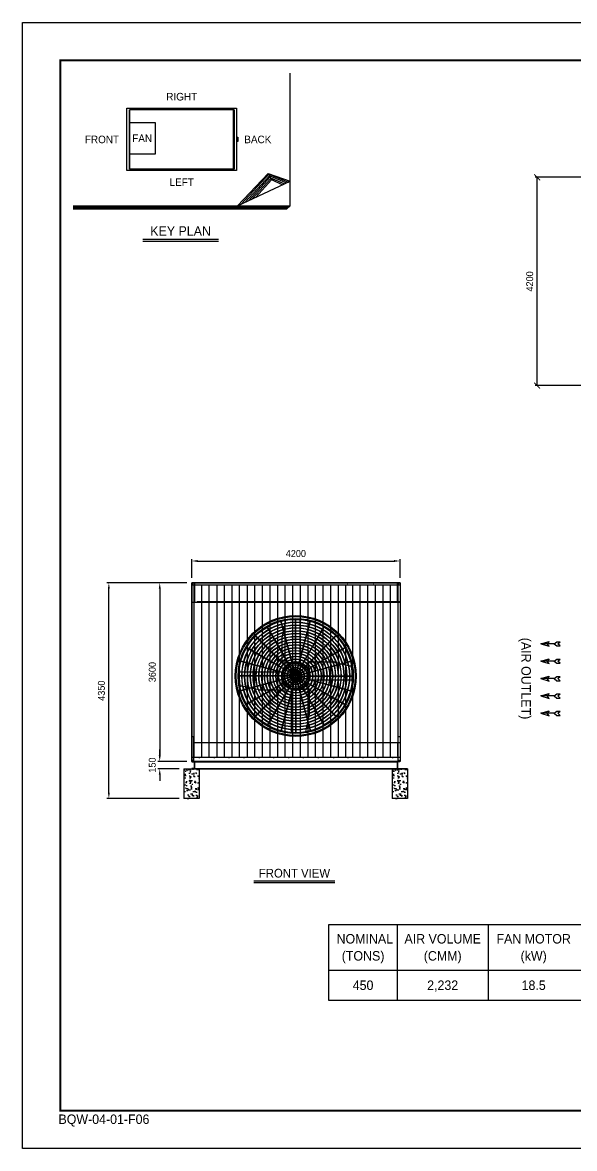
# Model space of a CAD drawing. Header units: millimetres. Extents: x 2408 to 34521, y 2746 to 25454.
# Drawn here: x 2408 to 13538, y 2746 to 25454 of the extents above; entities that cross this region are included whole.
import ezdxf
from ezdxf.enums import TextEntityAlignment as Align

# ---------------------------------------------------------------- set-up
doc = ezdxf.new("R2010")
doc.units = ezdxf.units.MM
doc.linetypes.add('CENTER', pattern=[2, 1.25, -0.25, 0.25, -0.25])
doc.linetypes.add('HIDDEN', pattern=[0.375, 0.25, -0.125])
for name, color, linetype in [('center', 1, 'CENTER'), ('LINE', 7, 'Continuous'), ('냉각탑', 4, 'Continuous'), ('냉각탑_box', 1, 'Continuous'), ('냉각탑_dim', 1, 'Continuous'), ('냉각탑_form', 1, 'Continuous'), ('냉각탑_text', 3, 'Continuous'), ('냉각탑_찬넬방진', 1, 'Continuous'), ('숨은선', 5, 'HIDDEN')]:
    doc.layers.add(name, color=color, linetype=linetype)
doc.styles.add('HY울릉도L', font='')
doc.styles.add('돋움', font='Dotum.ttf')
doc.styles.get('HY울릉도L').set_extended_font_data('HY울릉도L')
doc.dimstyles.new('성지DIM', dxfattribs={"dimtxt": 3.5, "dimasz": 3, "dimexe": 1, "dimexo": 2.5, "dimgap": 2, "dimtad": 1, "dimdec": 0, "dimzin": 3, "dimdsep": 46, "dimtxsty": 'HY울릉도L', "dimblk": 'ARCHTICK', "dimcen": -2, "dimclrd": 256, "dimclre": 256, "dimclrt": 7, "dimadec": 0, "dimazin": 0, "dimtfac": 1, "dimtdec": 0, "dimtofl": 0, "dimtmove": 0, "dimatfit": 3, "dimfxl": 1, "dimtolj": 1, "dimtzin": 0, "dimlwe": -1, "dimarcsym": 0})

# ---------------------------------------------------------------- blocks, each defined once
blk = doc.blocks.new('냉각탑form')
at = {"layer": 'Defpoints'}
blk.add_lwpolyline([(0, 297.07), (420.1, 297.07), (420.1, 0), (0, 0)], close=True, dxfattribs=at)
at = {"layer": '냉각탑_form', "const_width": 0.5}
blk.add_lwpolyline([(10, 287.07), (10, 10), (410.1, 10), (410.1, 287.07)], close=True, dxfattribs=at)
at = {"layer": '냉각탑_form', "style": '돋움'}
blk.add_text('BQW-04-01-F06', height=2.5006, dxfattribs=at).set_placement((9.48, 6.47))
blk = doc.blocks.new('화살표 IN OUT')
at = {"layer": '냉각탑_dim'}
for p, q in [((-323, 43), (-384, 43)), ((-343, 0), (-384, 43)), ((-384, -43), (-343, 0)), ((-266, 0), (-323, 43)), ((-266, 0), (-323, -43)), ((-266, 0), (0, 0)), ((-163, 50), (-122, 0)), ((0, 0), (-163, 50)), ((-163, -50), (-122, 0)), ((0, 0), (-163, -50)), ((-323, -43), (-384, -43))]:
    blk.add_line(p, q, dxfattribs=at)
blk = doc.blocks.new('*D269')
at = {"layer": 'Defpoints', "color": 0, "transparency": 16777216}
for p in [(5820, 14154), (5175, 10554), (5820, 10554)]:
    blk.add_point(p, dxfattribs=at)
at = {"layer": '냉각탑_dim', "transparency": 16777216}
for p, q in [((5720, 14154), (5135, 14154)), ((5720, 10554), (5135, 10554))]:
    blk.add_line(p, q, dxfattribs=at)
at = {"layer": '냉각탑_dim', "lineweight": -2, "transparency": 16777216}
blk.add_line((5175, 14034), (5175, 10674), dxfattribs=at)
at = {"layer": '냉각탑_dim', "transparency": 16777216}
for points in [[(5155, 14034), (5195, 14034), (5175, 14154)], [(5155, 10674), (5195, 10674), (5175, 10554)]]:
    blk.add_solid(points, dxfattribs=at)
at = {"layer": '냉각탑_dim', "color": 7, "transparency": 16777216, "insert": (5025, 12354), "char_height": 140, "attachment_point": 5, "rotation": 90, "style": 'HY울릉도L'}
blk.add_mtext('\\A1;3600', dxfattribs=at)
blk = doc.blocks.new('*D270')
at = {"layer": 'Defpoints', "color": 0, "transparency": 16777216}
for p in [(5175, 10554), (5820, 10554), (5670, 10404)]:
    blk.add_point(p, dxfattribs=at)
at = {"layer": '냉각탑_dim', "lineweight": -2, "transparency": 16777216}
for p, q in [((5175, 10674), (5175, 10794)), ((5175, 10284), (5175, 10164))]:
    blk.add_line(p, q, dxfattribs=at)
at = {"layer": '냉각탑_dim', "transparency": 16777216}
for p, q in [((5720, 10554), (5135, 10554)), ((5570, 10404), (5135, 10404))]:
    blk.add_line(p, q, dxfattribs=at)
for points in [[(5155, 10674), (5195, 10674), (5175, 10554)], [(5155, 10284), (5195, 10284), (5175, 10404)]]:
    blk.add_solid(points, dxfattribs=at)
at = {"layer": '냉각탑_dim', "color": 7, "transparency": 16777216, "insert": (5025, 10479), "char_height": 140, "attachment_point": 5, "rotation": 90, "style": 'HY울릉도L'}
blk.add_mtext('\\A1;150', dxfattribs=at)
blk = doc.blocks.new('*D271')
at = {"layer": 'Defpoints', "color": 0, "transparency": 16777216}
for p in [(4149, 14154), (5820, 14154), (5670, 9804)]:
    blk.add_point(p, dxfattribs=at)
at = {"layer": '냉각탑_dim', "transparency": 16777216}
for p, q in [((5720, 14154), (4109, 14154)), ((5570, 9804), (4109, 9804))]:
    blk.add_line(p, q, dxfattribs=at)
at = {"layer": '냉각탑_dim', "lineweight": -2, "transparency": 16777216}
blk.add_line((4149, 9924), (4149, 14034), dxfattribs=at)
at = {"layer": '냉각탑_dim', "transparency": 16777216}
for points in [[(4129, 14034), (4169, 14034), (4149, 14154)], [(4129, 9924), (4169, 9924), (4149, 9804)]]:
    blk.add_solid(points, dxfattribs=at)
at = {"layer": '냉각탑_dim', "color": 7, "transparency": 16777216, "insert": (3999, 11979), "char_height": 140, "attachment_point": 5, "rotation": 90, "style": 'HY울릉도L'}
blk.add_mtext('\\A1;4350', dxfattribs=at)
blk = doc.blocks.new('*D272')
at = {"layer": 'Defpoints', "color": 0, "transparency": 16777216}
for p in [(10020, 14594), (5820, 14154), (10020, 14154)]:
    blk.add_point(p, dxfattribs=at)
at = {"layer": '냉각탑_dim', "transparency": 16777216}
for p, q in [((5820, 14254), (5820, 14634)), ((10020, 14254), (10020, 14634))]:
    blk.add_line(p, q, dxfattribs=at)
at = {"layer": '냉각탑_dim', "lineweight": -2, "transparency": 16777216}
blk.add_line((5940, 14594), (9900, 14594), dxfattribs=at)
at = {"layer": '냉각탑_dim', "transparency": 16777216}
for points in [[(5940, 14614), (5940, 14574), (5820, 14594)], [(9900, 14614), (9900, 14574), (10020, 14594)]]:
    blk.add_solid(points, dxfattribs=at)
at = {"layer": '냉각탑_dim', "color": 7, "transparency": 16777216, "insert": (7920, 14744), "char_height": 140, "attachment_point": 5, "style": 'HY울릉도L'}
blk.add_mtext('\\A1;4200', dxfattribs=at)
blk = doc.blocks.new('_ArchTick')
at = {"color": 0, "linetype": 'ByBlock', "const_width": 0.15}
blk.add_lwpolyline([(-0.5, -0.5), (0.5, 0.5)], dxfattribs=at)
blk = doc.blocks.new('*D282')
at = {"layer": 'Defpoints', "color": 0, "transparency": 16777216}
for p in [(12786, 22333), (14109, 22333), (14109, 18133)]:
    blk.add_point(p, dxfattribs=at)
at = {"layer": '냉각탑_dim', "transparency": 16777216}
for p, q in [((14009, 22333), (12746, 22333)), ((14009, 18133), (12746, 18133))]:
    blk.add_line(p, q, dxfattribs=at)
at = {"layer": '냉각탑_dim', "lineweight": -2, "transparency": 16777216}
blk.add_line((12786, 18133), (12786, 22333), dxfattribs=at)
at = {"layer": '냉각탑_dim', "lineweight": -2, "transparency": 16777216, "xscale": 120, "yscale": 120, "zscale": 120}
for p, rotation in [((12786, 22333), 90), ((12786, 18133), 270)]:
    blk.add_blockref('_ArchTick', p, dxfattribs=dict(at, rotation=rotation))
at = {"layer": '냉각탑_dim', "color": 7, "transparency": 16777216, "insert": (12636, 20233), "char_height": 140, "attachment_point": 5, "rotation": 90, "style": 'HY울릉도L'}
blk.add_mtext('\\A1;4200', dxfattribs=at)
blk = doc.blocks.new('A$C1FB73ED1')
for p, q in [((1261, 1340), (967, 2438)), ((1267, 1342), (972, 2440)), ((1277, 1343), (1277, 2480)), ((1283, 1343), (1283, 2480)), ((1293, 1342), (1588, 2440)), ((1299, 1340), (1593, 2438)), ((1246, 1333), (677, 2318)), ((1251, 1336), (683, 2321)), ((1309, 1336), (1877, 2321)), ((1314, 1333), (1883, 2318)), ((1233, 1322), (429, 2126)), ((1238, 1327), (434, 2131)), ((1322, 1327), (2126, 2131)), ((1327, 1322), (2131, 2126)), ((1224, 1309), (239, 1877)), ((1227, 1314), (242, 1883)), ((1333, 1314), (2318, 1883)), ((1336, 1309), (2321, 1877)), ((1218, 1293), (120, 1588)), ((1220, 1299), (122, 1593)), ((1340, 1299), (2438, 1593)), ((1342, 1293), (2440, 1588)), ((1217, 1283), (80, 1283)), ((1217, 1277), (80, 1277)), ((1218, 1267), (120, 972)), ((1220, 1261), (122, 967)), ((1224, 1251), (239, 683)), ((1227, 1246), (242, 677)), ((1233, 1238), (429, 434)), ((1238, 1233), (434, 429)), ((1246, 1227), (677, 242)), ((1251, 1224), (683, 239)), ((1261, 1220), (967, 122)), ((1267, 1218), (972, 120)), ((1277, 1217), (1277, 80)), ((1283, 1217), (1283, 80)), ((1293, 1218), (1588, 120)), ((1299, 1220), (1593, 122)), ((1309, 1224), (1877, 239)), ((1314, 1227), (1883, 242)), ((1322, 1233), (2126, 429)), ((1327, 1238), (2131, 434)), ((1333, 1246), (2318, 677)), ((1336, 1251), (2321, 683)), ((1340, 1261), (2438, 967)), ((1342, 1267), (2440, 972)), ((1343, 1283), (2480, 1283)), ((1343, 1277), (2480, 1277))]:
    blk.add_line(p, q)
for radius in [1280, 1260, 1220, 1200]:
    blk.add_circle((1280, 1280), radius)
at = {"ltscale": 5}
for radius in [1143, 1137, 1083, 1077, 1023, 1017, 963, 957, 903, 897, 843, 837, 783, 777, 723, 717, 663, 657, 603, 597, 543, 537, 483, 477, 423, 417, 363, 357, 303, 297, 243, 237, 183, 177, 123, 117, 63, 57, 40, 21]:
    blk.add_circle((1280, 1280), radius, dxfattribs=at)
at = {"color": 7}
blk.add_circle((1280, 1280), 274, dxfattribs=at)
at = {"layer": 'LINE', "color": 7}
for p, q in [((985, 2053), (1072, 2459)), ((1368, 2478), (1368, 1567)), ((985, 2053), (985, 1550)), ((1131, 1550), (985, 1550)), ((1131, 1550), (985, 1550)), ((1131, 1567), (1369, 1567)), ((1131, 1567), (1369, 1567)), ((1131, 1567), (1131, 1549)), ((1131, 1567), (1131, 1549)), ((1131, 1549), (1230, 1549)), ((1131, 1549), (1230, 1549)), ((1330, 1549), (1369, 1549)), ((1330, 1549), (1369, 1549)), ((1369, 1567), (1369, 1549)), ((1369, 1567), (1369, 1549)), ((2111, 1575), (1550, 1575)), ((1550, 1429), (1550, 1575)), ((1550, 1429), (1550, 1575)), ((2111, 1575), (2457, 1488)), ((84, 1368), (993, 1368)), ((84, 1368), (993, 1368)), ((993, 1131), (993, 1369)), ((993, 1131), (993, 1369)), ((993, 1369), (1011, 1369)), ((993, 1369), (1011, 1369)), ((993, 1131), (993, 1369)), ((993, 1131), (993, 1369)), ((993, 1369), (1011, 1369)), ((993, 1369), (1011, 1369)), ((1011, 1330), (1011, 1369)), ((1011, 1330), (1011, 1369)), ((1011, 1330), (1011, 1369)), ((1011, 1330), (1011, 1369)), ((1011, 1131), (1011, 1230)), ((1011, 1131), (1011, 1230)), ((1011, 1131), (1011, 1230)), ((1011, 1131), (1011, 1230)), ((1549, 1429), (1549, 1330)), ((1549, 1429), (1549, 1330)), ((1567, 1429), (1549, 1429)), ((1567, 1429), (1549, 1429)), ((1549, 1230), (1549, 1191)), ((1549, 1230), (1549, 1191)), ((1567, 1429), (1567, 1191)), ((1567, 1429), (1567, 1191)), ((509, 985), (103, 1072)), ((509, 985), (1010, 985)), ((509, 985), (1010, 985)), ((993, 1131), (1011, 1131)), ((993, 1131), (1011, 1131)), ((993, 1131), (1011, 1131)), ((993, 1131), (1011, 1131)), ((1010, 1131), (1010, 985)), ((1010, 1131), (1010, 985)), ((1010, 1131), (1010, 985)), ((1010, 1131), (1010, 985)), ((1230, 1011), (1191, 1011)), ((1191, 993), (1191, 1011)), ((1230, 1011), (1191, 1011)), ((1191, 993), (1191, 1011)), ((1429, 993), (1191, 993)), ((1429, 993), (1191, 993)), ((1192, 82), (1192, 993)), ((1429, 1011), (1330, 1011)), ((1429, 1011), (1330, 1011)), ((1429, 993), (1429, 1011)), ((1429, 993), (1429, 1011)), ((1429, 1010), (1575, 1010)), ((1429, 1010), (1575, 1010)), ((1567, 1191), (1549, 1191)), ((1567, 1191), (1549, 1191)), ((2476, 1192), (1567, 1192)), ((1575, 507), (1575, 1010)), ((1575, 507), (1488, 101)), ((1167, 83), (1167, 85)), ((1393, 83), (1393, 85)), ((1513, 104), (1513, 106))]:
    blk.add_line(p, q, dxfattribs=at)
for points in [[(1272, 1594), (1269, 1588), (1272, 1581), (1280, 1581), (1284, 1588), (1280, 1594)], [(1272, 1594), (1269, 1588), (1272, 1581), (1280, 1581), (1284, 1588), (1280, 1594)], [(966, 1272), (972, 1269), (979, 1272), (979, 1280), (972, 1284), (966, 1280)], [(966, 1272), (972, 1269), (979, 1272), (979, 1280), (972, 1284), (966, 1280)], [(966, 1272), (972, 1269), (979, 1272), (979, 1280), (972, 1284), (966, 1280)], [(966, 1272), (972, 1269), (979, 1272), (979, 1280), (972, 1284), (966, 1280)], [(1594, 1288), (1588, 1291), (1581, 1288), (1581, 1280), (1588, 1276), (1594, 1280)], [(1594, 1288), (1588, 1291), (1581, 1288), (1581, 1280), (1588, 1276), (1594, 1280)], [(1288, 966), (1291, 972), (1288, 979), (1280, 979), (1276, 972), (1280, 966)], [(1288, 966), (1291, 972), (1288, 979), (1280, 979), (1276, 972), (1280, 966)]]:
    blk.add_lwpolyline(points, close=True, dxfattribs=at)
for centre, radius in [((1191, 1559), 2), ((1191, 1559), 2), ((1231, 1559), 2), ((1231, 1559), 2), ((1276, 1588), 8.5), ((1276, 1588), 8.5), ((1350, 1559), 2), ((1350, 1559), 2), ((972, 1276), 8.5), ((972, 1276), 8.5), ((972, 1276), 8.5), ((972, 1276), 8.5), ((1001, 1350), 2), ((1001, 1350), 2), ((1001, 1350), 2), ((1001, 1350), 2), ((1001, 1231), 2), ((1001, 1231), 2), ((1001, 1231), 2), ((1001, 1231), 2), ((1001, 1191), 2), ((1001, 1191), 2), ((1001, 1191), 2), ((1001, 1191), 2), ((1559, 1369), 2), ((1559, 1369), 2), ((1559, 1329), 2), ((1559, 1329), 2), ((1559, 1210), 2), ((1559, 1210), 2), ((1588, 1284), 8.5), ((1588, 1284), 8.5), ((1210, 1001), 2), ((1210, 1001), 2), ((1284, 972), 8.5), ((1284, 972), 8.5), ((1329, 1001), 2), ((1329, 1001), 2), ((1369, 1001), 2), ((1369, 1001), 2)]:
    blk.add_circle(centre, radius, dxfattribs=at)
for centre, radius, start, end in [((1280, 1483), 1000, 83.5007, 103.4595), ((1280, 1483), 998, 83.4876, 103.487), ((1481, 1280), 998, 353.4876, 13.487), ((1481, 1280), 1000, 353.5007, 13.4595), ((1079, 1280), 1000, 173.5007, 193.4595), ((1079, 1280), 998, 173.4876, 193.487), ((1280, 1077), 998, 263.4876, 283.487), ((1280, 1077), 1000, 263.5007, 283.4595)]:
    blk.add_arc(centre, radius, start, end, dxfattribs=at)
blk = doc.blocks.new('3')
for p, q in [((5820, 14154), (5862, 14154)), ((5820, 14154), (5820, 13764)), ((8575, 14154), (5820, 14154)), ((5820, 14154), (5820, 10554)), ((5820, 14113), (10020, 14112)), ((5862, 14154), (5862, 13764)), ((5864, 14154), (10020, 14154)), ((5864, 14154), (5864, 13764)), ((5879, 14154), (5879, 13764)), ((8437, 14154), (8982, 14154)), ((8961, 14154), (9506, 14154)), ((9475, 14154), (10020, 14154)), ((9961, 14154), (9961, 13764)), ((9976, 14154), (9976, 13764)), ((9978, 14154), (9978, 13764)), ((10020, 14154), (9978, 14154)), ((10020, 14154), (10020, 13764)), ((10020, 14154), (10020, 10554)), ((5820, 13764), (5862, 13764)), ((5820, 13762), (5862, 13762)), ((5820, 13762), (5820, 11056)), ((5862, 13762), (5862, 11056)), ((5864, 13764), (10020, 13764)), ((5879, 13766), (5929, 13766)), ((5929, 13779), (10020, 13779)), ((5929, 13779), (5929, 13764)), ((10020, 13764), (9978, 13764)), ((9978, 13762), (9978, 11056)), ((10020, 13762), (9978, 13762)), ((10020, 13762), (10020, 11056)), ((5820, 11056), (5862, 11056)), ((5820, 10554), (5820, 11054)), ((5820, 11054), (5862, 11054)), ((5820, 11054), (5820, 10756)), ((5862, 10554), (5862, 11054)), ((5864, 11086), (5864, 11056)), ((5864, 10656), (5864, 10937)), ((5864, 10937), (10020, 10937)), ((9976, 11086), (9976, 11056)), ((9976, 10656), (9976, 10937)), ((9978, 11056), (10020, 11056)), ((9978, 11054), (10020, 11054)), ((9978, 11054), (9978, 10554)), ((10020, 11054), (10020, 10756)), ((10020, 11054), (10020, 10554)), ((10020, 10554), (5820, 10554)), ((5862, 10554), (5820, 10554)), ((5862, 10554), (5820, 10554)), ((5820, 10554), (8575, 10554)), ((5864, 10554), (5864, 10654)), ((7019, 10554), (5864, 10554)), ((10020, 10554), (5864, 10554)), ((7919, 10554), (7021, 10554)), ((10020, 10554), (7921, 10554)), ((9976, 10654), (9976, 10554)), ((10020, 10554), (9978, 10554)), ((10020, 10554), (9978, 10554))]:
    blk.add_line(p, q)
at = {"color": 7}
for p, q in [((5820, 14154), (8575, 14154)), ((5820, 14154), (5820, 10554)), ((5862, 14154), (5862, 10634)), ((6018, 14112), (6018, 10634)), ((6168, 14112), (6168, 10634)), ((6324, 14112), (6324, 10634)), ((6474, 14112), (6474, 10634)), ((6630, 14112), (6630, 10634)), ((6780, 14112), (6780, 10634)), ((6936, 14112), (6936, 10634)), ((7086, 14112), (7086, 10634)), ((7242, 14112), (7242, 10634)), ((7392, 14112), (7392, 10634)), ((7548, 14112), (7548, 10634)), ((7698, 14112), (7698, 10634)), ((7854, 14112), (7854, 10634)), ((8004, 14112), (8004, 10634)), ((8160, 14112), (8160, 10634)), ((8310, 14112), (8310, 10634)), ((8982, 14154), (8437, 14154)), ((8466, 14112), (8466, 10634)), ((8616, 14112), (8616, 10634)), ((8772, 14112), (8772, 10634)), ((8922, 14112), (8922, 10634)), ((9506, 14154), (8961, 14154)), ((9060, 14112), (9060, 10634)), ((9210, 14112), (9210, 10634)), ((9366, 14112), (9366, 10634)), ((10020, 14154), (9475, 14154)), ((9516, 14112), (9516, 10634)), ((9672, 14112), (9672, 10634)), ((9822, 14112), (9822, 10634)), ((9978, 14154), (9978, 10634)), ((10020, 14154), (10020, 10554)), ((10020, 10634), (5820, 10634)), ((5820, 10554), (8575, 10554))]:
    blk.add_line(p, q, dxfattribs=at)
at = {"ltscale": 500, "elevation": 0}
blk.add_lwpolyline([(5820, 14154), (10020, 14154), (10020, 10554), (5820, 10554)], close=True, dxfattribs=at)
for centre, radius in [((5840, 14134), 3), ((8962, 14134), 3), ((8962, 14134), 3), ((9486, 14134), 3), ((9486, 14134), 3), ((10000, 14134), 3), ((10000, 14134), 3), ((10000, 14134), 3), ((10000, 14134), 3), ((5840, 10574), 3), ((5970, 10629), 4.5), ((6270, 10629), 4.5), ((6570, 10629), 4.5), ((6870, 10629), 4.5), ((7170, 10629), 4.5), ((7470, 10629), 4.5), ((7770, 10629), 4.5), ((8070, 10629), 4.5), ((8370, 10629), 4.5), ((8676, 10629), 4.5), ((8970, 10629), 4.5), ((9270, 10629), 4.5), ((9576, 10629), 4.5), ((9870, 10629), 4.5), ((10000, 10574), 3)]:
    blk.add_circle(centre, radius)
at = {"layer": 'center'}
for p, q in [((9967, 14133), (9984, 14133)), ((9967, 13959), (9984, 13959)), ((9967, 13785), (9984, 13785)), ((5970, 10637), (5970, 10620)), ((6270, 10637), (6270, 10620)), ((6570, 10637), (6570, 10620)), ((6870, 10637), (6870, 10620)), ((7170, 10637), (7170, 10620)), ((7470, 10637), (7470, 10620)), ((7770, 10637), (7770, 10620)), ((8070, 10637), (8070, 10620)), ((8370, 10637), (8370, 10620)), ((8676, 10637), (8676, 10620)), ((8970, 10637), (8970, 10620)), ((9270, 10637), (9270, 10620)), ((9576, 10637), (9576, 10620)), ((9870, 10637), (9870, 10620))]:
    blk.add_line(p, q, dxfattribs=at)
at = {"layer": '냉각탑', "color": 6, "linetype": 'HIDDEN'}
for p, q in [((6202, 10554), (5820, 10554)), ((7800, 10554), (7140, 10554)), ((7775, 10554), (7165, 10554)), ((10020, 10554), (8738, 10554))]:
    blk.add_line(p, q, dxfattribs=at)
at = {"layer": '냉각탑_찬넬방진', "ltscale": 150}
for p, q in [((5820, 10549), (5820, 10554)), ((5820, 10549), (5820, 10554)), ((5820, 10554), (5876, 10554)), ((5820, 10549), (5820, 10554)), ((5820, 10554), (5876, 10554)), ((5820, 10554), (5876, 10554)), ((5820, 10549), (5820, 10554)), ((5820, 10554), (5876, 10554)), ((5823, 10545), (5867, 10545)), ((5823, 10545), (5867, 10545)), ((5823, 10545), (5867, 10545)), ((5823, 10545), (5867, 10545)), ((5871, 10542), (5871, 10416)), ((5876, 10554), (5876, 10404)), ((9963, 10554), (9963, 10404)), ((10020, 10554), (9963, 10554)), ((10020, 10554), (9963, 10554)), ((10020, 10554), (9963, 10554)), ((10020, 10554), (9963, 10554)), ((9969, 10542), (9969, 10416)), ((10016, 10545), (9972, 10545)), ((10016, 10545), (9972, 10545)), ((10016, 10545), (9972, 10545)), ((10016, 10545), (9972, 10545)), ((10020, 10549), (10020, 10554)), ((10020, 10549), (10020, 10554)), ((10020, 10549), (10020, 10554)), ((10020, 10549), (10020, 10554)), ((5820, 10409), (5820, 10404)), ((5876, 10404), (5820, 10404)), ((5867, 10412), (5823, 10412)), ((9963, 10404), (10020, 10404)), ((9972, 10412), (10016, 10412)), ((10020, 10409), (10020, 10404))]:
    blk.add_line(p, q, dxfattribs=at)
at = {"layer": '냉각탑_찬넬방진', "ltscale": 30}
for p, q in [((5820, 10554), (9120, 10554)), ((5820, 10554), (9120, 10554)), ((5876, 10545), (9963, 10545)), ((6176, 10545), (9963, 10545)), ((5820, 10409), (5820, 10404)), ((5820, 10404), (9963, 10404)), ((5820, 10404), (9963, 10404)), ((5876, 10412), (9963, 10412))]:
    blk.add_line(p, q, dxfattribs=at)
at = {"layer": '냉각탑_찬넬방진', "linetype": 'HIDDEN'}
for q in [(5820, 10554), (5845, 10554)]:
    blk.add_line((6802, 10554), q, dxfattribs=at)
at = {"layer": '냉각탑_찬넬방진', "ltscale": 150}
for centre, start, end in [((5823, 10549), 180, 270), ((5823, 10549), 180, 270), ((5823, 10549), 180, 270), ((5867, 10542), 0, 90), ((5867, 10542), 0, 90), ((5867, 10542), 0, 90), ((5867, 10542), 0, 90), ((9972, 10542), 90, 180), ((9972, 10542), 90, 180), ((9972, 10542), 90, 180), ((9972, 10542), 90, 180), ((10016, 10549), 270, 0), ((10016, 10549), 270, 0), ((10016, 10549), 270, 0), ((10016, 10549), 270, 0), ((5823, 10409), 90, 180), ((5867, 10416), 270, 0), ((9972, 10416), 180, 270), ((10016, 10409), 0, 90)]:
    blk.add_arc(centre, 3.39, start, end, dxfattribs=at)
at = {"layer": '숨은선', "ltscale": 4, "elevation": 0}
for points in [[(5900, 14114, -0.005236), (5900, 14114, -0.005236)], [(9426, 14114, 0.005236), (9426, 14114, 0.005236)], [(9940, 14114, 0.005236), (9940, 14114, 0.005236)], [(9940, 14114, 0.005236), (9940, 14114, 0.005236)]]:
    blk.add_lwpolyline(points, format="xyb", dxfattribs=at)
at = {"layer": '냉각탑', "xscale": 0.9523437499999998, "yscale": 0.9523437499999998, "zscale": 0.9523437499999998}
blk.add_blockref('A$C1FB73ED1', (6698, 11056), dxfattribs=at)

msp = doc.modelspace()

# ---------------------------------------------------------------- hatches: boundary and pattern name
h = msp.add_hatch()
h.set_pattern_fill('AR-CONC', color=4, angle=-90)
h.set_pattern_definition([(320, (-196313.67, 345183.82), (-15.939086, -182.18467), [19.05, -209.55]), (265, (-196313.67, 345183.82), (191.056845, 35.24342), [15.24, -167.64058]), (10.451445, (-196315, 345168.64), (175.11775, -146.94125), [16.19001, -178.090245]), (316.1842, (-196262.87, 345183.82), (-42.04233, -271.07904), [28.575, -314.325]), (6.63556, (-196266.38, 345161.23), (247.42612, -237.40413), [24.28502, -267.1356]), (261.18415, (-196262.87, 345183.82), (247.42612, -237.40413), [22.85997, -251.45973]), (291, (-196275.57, 345158.42), (-102.2652, -151.61439), [19.05, -209.55]), (236, (-196275.57, 345158.42), (184.18797, -61.80203), [15.24, -167.64]), (341.451445, (-196284.1, 345145.79), (81.92277, -213.41642), [16.19001, -178.08994]), (307.5, (-196313.67, 345183.82), (84.555039, -3.088603), [0, -165.608, 0, -170.18, 0, -168.275]), (277.5, (-196313.67, 345183.82), (100.180575, -66.819663), [0, -97.028, 0, -161.798, 0, -64.135]), (237.5, (-196313.67, 345240.464), (-5.728744, -135.590595), [0, -63.5, 0, -198.12, 0, -262.89]), (227.5, (-196313.67, 345265.86), (25.42649, -148.12918), [0, -82.55, 0, -131.572, 0, -186.69])])
h.paths.add_polyline_path([(5669.8, 10403.9), (5669.8, 9803.9), (5969.8, 9803.7), (5969.8, 10403.7)])
h = msp.add_hatch()
h.set_pattern_fill('AR-CONC', color=4, angle=-90)
h.set_pattern_definition([(320, (-192113.67, 345183.91), (-15.939086, -182.18467), [19.05, -209.55]), (265, (-192113.67, 345183.91), (191.056845, 35.24342), [15.24, -167.64058]), (10.451445, (-192115, 345168.73), (175.11775, -146.94125), [16.19001, -178.090245]), (316.1842, (-192062.87, 345183.9), (-42.04233, -271.07904), [28.575, -314.325]), (6.63556, (-192066.38, 345161.32), (247.42612, -237.40413), [24.28502, -267.1356]), (261.18415, (-192062.87, 345183.9), (247.42612, -237.40413), [22.85997, -251.45973]), (291, (-192075.57, 345158.51), (-102.2652, -151.61439), [19.05, -209.55]), (236, (-192075.57, 345158.51), (184.18797, -61.80203), [15.24, -167.64]), (341.451445, (-192084.1, 345145.88), (81.92277, -213.41642), [16.19001, -178.08994]), (307.5, (-192113.67, 345183.91), (84.555039, -3.088603), [0, -165.608, 0, -170.18, 0, -168.275]), (277.5, (-192113.67, 345183.91), (100.180575, -66.819663), [0, -97.028, 0, -161.798, 0, -64.135]), (237.5, (-192113.67, 345240.55), (-5.728744, -135.590595), [0, -63.5, 0, -198.12, 0, -262.89]), (227.5, (-192113.67, 345265.95), (25.42649, -148.12918), [0, -82.55, 0, -131.572, 0, -186.69])])
h.paths.add_polyline_path([(9869.8, 10404), (9869.8, 9804), (10169.8, 9803.8), (10169.8, 10403.8)])

# ---------------------------------------------------------------- linework, layer by layer
at = {"ltscale": 500}
for p, q in [((10169.8, 10403.9), (10019.8, 10403.9)), ((10069.8, 10403.8), (10019.8, 10403.8))]:
    msp.add_line(p, q, dxfattribs=at)
at = {"ltscale": 500, "elevation": 0}
for points in [[(5969.8, 10403.8), (5969.8, 9803.8), (5669.8, 9803.8), (5669.8, 10403.8)], [(10169.8, 10403.9), (10169.8, 9803.9), (9869.8, 9803.9), (9869.8, 10403.9)]]:
    msp.add_lwpolyline(points, close=True, dxfattribs=at)
at = {"layer": '냉각탑', "ltscale": 30}
for p, q in [((4561.9, 23692.7), (4561.9, 22499.8)), ((4561.9, 22499.8), (4561.9, 23692.7)), ((6674.7, 23692.7), (4561.9, 23692.7)), ((6664.6, 22499.8), (6664.6, 23692.7)), ((6674.7, 22499.8), (6674.7, 23692.7)), ((6674.7, 23692.7), (6674.7, 22499.8)), ((6725, 23132.8), (6725, 23059.8)), ((6674.7, 22499.8), (4561.9, 22499.8))]:
    msp.add_line(p, q, dxfattribs=at)
for points in [[(6725, 23725.4), (6725, 22467.1), (4510.3, 22467.1), (4510.3, 23725.4)], [(4561.9, 23439.9), (5079.5, 23439.9), (5079.9, 22799.4), (4561.9, 22799.4)], [(6734.6, 23140.8), (6740.9, 23140.8), (6740.9, 23051.7), (6734.6, 23051.7)], [(6740.9, 23140.8), (6747.3, 23140.8), (6747.3, 23051.7), (6740.9, 23051.7)]]:
    msp.add_lwpolyline(points, close=True, dxfattribs=at)
at = {"layer": '냉각탑_box'}
for p, q in [((7808, 21757.6), (7808, 24435)), ((6744.1, 21757.6), (7361.5, 22410.2)), ((6744.1, 21757.6), (7808, 22254.6)), ((6817.9, 21792), (7379.6, 22402.7)), ((6891.7, 21826.5), (7391.8, 22372.1)), ((6965.5, 21861), (7404.1, 22341.6)), ((7039.3, 21895.5), (7416.3, 22311)), ((7113.1, 21930), (7428.6, 22280.4)), ((7361.5, 22410.2), (7808, 22254.6)), ((7361.5, 22410.2), (7428.6, 22280.4)), ((7382.1, 22396.4), (7769.1, 22236.5)), ((7396.8, 22359.6), (7730.3, 22218.3)), ((7411.6, 22322.8), (7691.5, 22200.2)), ((7426.4, 22286), (7652.6, 22182.1)), ((3427.4, 21757.6), (7808, 21757.6)), ((3427.4, 21744.8), (7792.5, 21744.8)), ((3427.4, 21721.4), (7764.2, 21721.4)), ((3427.4, 21697.9), (7735.8, 21697.9)), ((7808, 21757.6), (7735.8, 21697.9)), ((4831.4, 21084.4), (6360.2, 21084.4)), ((4831.4, 21046.1), (6360.2, 21046.1)), ((7074.9, 8146.6), (8708.3, 8146.6)), ((7074.9, 8111.6), (8708.3, 8111.6)), ((9963.8, 7261.9), (9963.8, 5733.1)), ((11798.3, 7261.9), (11798.3, 5733.1)), ((8587.8, 6344.6), (25022.4, 6344.6))]:
    msp.add_line(p, q, dxfattribs=at)
msp.add_lwpolyline([(8587.8, 7261.9), (25022.4, 7261.9), (25022.4, 5733.1), (8587.8, 5733.1)], close=True, dxfattribs=at)

# ---------------------------------------------------------------- block references
msp.add_blockref('3', (0, 0))
at = {"layer": '냉각탑_dim', "xscale": -1}
for p in [(12862.6, 12923.8), (12862.6, 12573.8), (12862.6, 12223.8), (12862.6, 11873.8), (12862.6, 11523.8)]:
    msp.add_blockref('화살표 IN OUT', p, dxfattribs=at)
at = {"layer": '냉각탑_form', "xscale": 76.44, "yscale": 76.44, "zscale": 76.44}
msp.add_blockref('냉각탑form', (2408, 2746.1), dxfattribs=at)

# ---------------------------------------------------------------- texts
at = {"layer": '냉각탑_text', "style": '돋움'}
for s, height, p in [('RIGHT', 152.88, (5618.3, 23958.7)), ('FRONT', 152.88, (4010.1, 23096.3)), ('FAN', 152.88, (4820.9, 23119.6)), ('BACK', 152.88, (7153, 23096.3)), ('LEFT', 152.88, (5618.3, 22234.7)), ('KEY PLAN', 191.1, (5595.8, 21250)), ('FRONT VIEW', 175, (7891.6, 8298.3)), (' NOMINAL', 191.1, (9275.8, 6975.2)), ('AIR VOLUME', 191.1, (10881, 6975.2)), ('FAN MOTOR', 191.1, (12715.6, 6975.2)), ('(TONS)', 191.1, (9275.8, 6631.2)), ('(CMM)', 191.1, (10881, 6631.2)), ('(kW)', 191.1, (12715.6, 6631.2)), ('450', 191.1, (9275.8, 6038.8)), ('2,232', 191.1, (10881, 6038.8)), ('18.5', 191.1, (12715.6, 6038.8))]:
    msp.add_text(s, height=height, dxfattribs=at).set_placement(p, align=Align.MIDDLE_CENTER)
msp.add_text('(AIR OUTLET)', height=192, rotation=270, dxfattribs=at).set_placement((12563.1, 12223.8), align=Align.MIDDLE_CENTER)

# ---------------------------------------------------------------- dimensions: what is measured, and where the dimension line sits
at = {"layer": '냉각탑_dim'}
for base, p1, p2, override, picture, middle in [((12786, 22332.9), (14109.5, 18132.9), (14109.5, 22332.9), {"dimscale": 40}, '*D282', (12636, 20232.9)), ((4148.7, 14153.8), (5669.8, 9803.8), (5819.8, 14153.8), {"dimscale": 40, "dimsah": 1}, '*D271', (3998.7, 11978.8)), ((5175.1, 10553.8), (5819.8, 14153.8), (5819.8, 10553.8), {"dimscale": 40, "dimsah": 1}, '*D269', (5025.1, 12353.8))]:
    dim = msp.add_linear_dim(base=base, p1=p1, p2=p2, angle=90, dimstyle='성지DIM', override=override, dxfattribs=at)
    dim.commit()
    dim.dimension.update_dxf_attribs({"geometry": picture, "text_midpoint": middle})
dim = msp.add_linear_dim(base=(10019.8, 14593.7), p1=(5819.8, 14153.8), p2=(10019.8, 14153.8), dimstyle='성지DIM', override={"dimscale": 40, "dimsah": 1}, dxfattribs=at)
dim.commit()
dim.dimension.update_dxf_attribs({"geometry": '*D272', "text_midpoint": (7919.8, 14743.7)})
dim = msp.add_linear_dim(base=(5175.1, 10553.8), p1=(5669.8, 10403.8), p2=(5819.8, 10553.8), angle=90, dimstyle='성지DIM', override={"dimscale": 40, "dimsah": 1}, dxfattribs=at)
dim.commit()
dim.dimension.update_dxf_attribs({"geometry": '*D270', "text_midpoint": (5175.1, 10478.8), "dimtype": 160})

doc.saveas('drawing.dxf')
